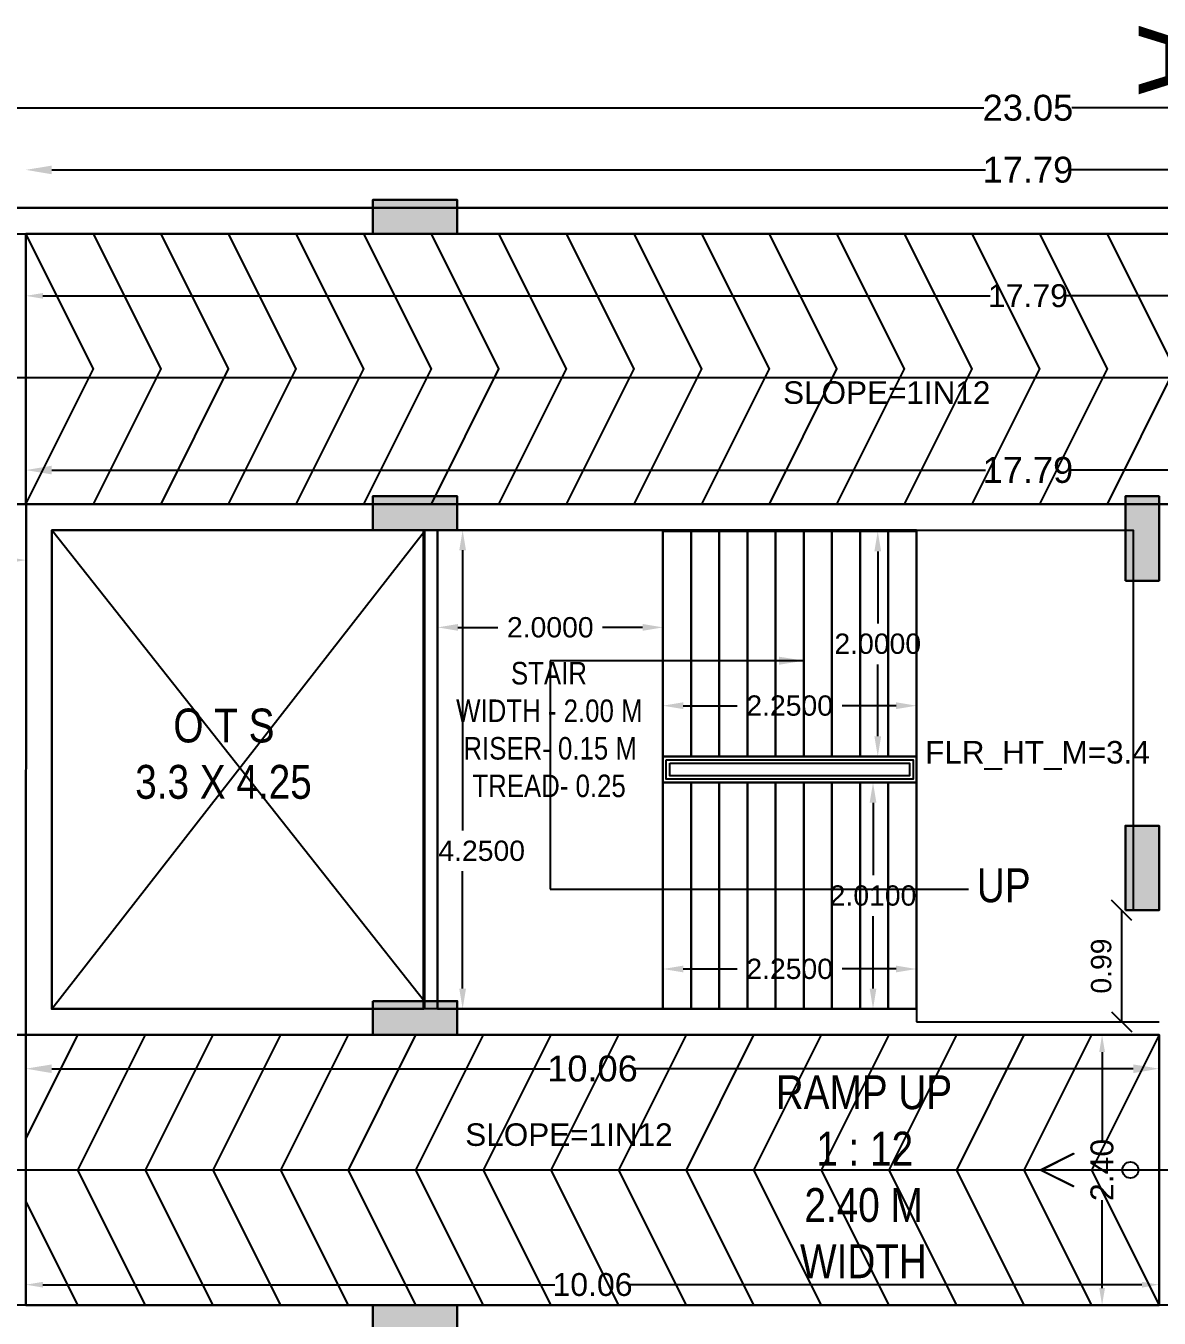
# Model space of a CAD drawing. Header units: metres. Extents: x -38 to 401, y 28 to 287.
# Drawn here: x 269.03 to 279.09, y 205.69 to 217.17 of the extents above; entities that cross this region are included whole.
import ezdxf

# ---------------------------------------------------------------- set-up
doc = ezdxf.new("R2010")
doc.units = ezdxf.units.M
for name, color, linetype in [('BLK_1_DA_RAMP_1', 30, 'Continuous'), ('BLK_1_FLR_2_BLT_UP_AREA_DEDUCT', 1, 'Continuous'), ('BLK_1_FLR_2_FIRESTAIR_1_LANDING_1', 1, 'Continuous'), ('UBEAM', 1, 'Continuous'), ('UHATCH', 8, 'Continuous')]:
    doc.layers.add(name, color=color, linetype=linetype)
for name, color, linetype, lineweight in [('BLK_1_FLR_2_BLT_UP_AREA', 4, 'Continuous', 30), ('BLK_1_FLR_2_FIRESTAIR_1', 1, 'Continuous', 30), ('BLK_1_FLR_2_FIRESTAIR_1_FLIGHT_1', 7, 'Continuous', 30), ('BLK_1_FLR_2_FIRESTAIR_1_FLIGHT_2', 4, 'Continuous', 30), ('BLK_1_LVL_2_BLDG_FOOT_PRINT', 4, 'Continuous', 30), ('UCOLUMN', 6, 'Continuous', 30)]:
    doc.layers.add(name, color=color, linetype=linetype, lineweight=lineweight)
doc.styles.get("Standard").update_dxf_attribs({"font": 'arial.ttf'})
doc.dimstyles.new('ED', dxfattribs={"dimscale": 0, "dimtxt": 0.18, "dimasz": 0.18, "dimexe": 0, "dimexo": 0, "dimgap": 0.09, "dimtad": 1, "dimtoh": 1, "dimzin": 3, "dimdsep": 46, "dimtxsty": 'Standard', "dimblk": 'OBLIQUE', "dimcen": 0.09, "dimse1": 1, "dimse2": 1, "dimclrd": 251, "dimclrt": 30, "dimadec": 0, "dimazin": 0, "dimtfac": 1, "dimtmove": 0, "dimatfit": 3, "dimldrblk": 'ARCHTICK', "dimfxl": 0, "dimtolj": 1, "dimtzin": 0, "dimarcsym": 0})
doc.dimstyles.new('ISO-25', dxfattribs={"dimtxt": 2.5, "dimasz": 2.5, "dimexe": 1.25, "dimexo": 0.625, "dimtad": 1, "dimtxsty": 'Standard', "dimcen": 2.5, "dimadec": 0, "dimazin": 0, "dimtfac": 1, "dimtmove": 0, "dimatfit": 3, "dimfxl": 0, "dimarcsym": 0})
doc.dimstyles.get("Standard").update_dxf_attribs({"dimtxt": 0.18, "dimasz": 0.18, "dimexe": 0.18, "dimexo": 0.0625, "dimgap": 0.09, "dimtad": 0, "dimtih": 1, "dimtoh": 1, "dimdec": 4, "dimzin": 0, "dimdsep": 46, "dimtxsty": 'Standard', "dimcen": 0.09, "dimadec": 0, "dimazin": 0, "dimtfac": 1, "dimtdec": 4, "dimtofl": 0, "dimtmove": 0, "dimatfit": 3, "dimfxl": 0, "dimtolj": 1, "dimtzin": 0, "dimarcsym": 0})
doc.dimstyles.new('STANDARD$0', dxfattribs={"dimtxt": 7, "dimasz": 3, "dimexe": 3, "dimexo": 1, "dimgap": 1.5, "dimtad": 1, "dimdec": 1, "dimzin": 1, "dimdsep": 46, "dimlunit": 4, "dimtxsty": 'Standard', "dimblk": 'OBLIQUE', "dimcen": 0.09375, "dimdle": 1, "dimclrd": 8, "dimclre": 8, "dimclrt": 7, "dimadec": 1, "dimazin": 0, "dimtfac": 1, "dimtdec": 1, "dimtix": 1, "dimtmove": 2, "dimatfit": 3, "dimldrblk": 'ARCHTICK', "dimfxl": 0, "dimfrac": 2, "dimtolj": 1, "dimtzin": 0, "dimarcsym": 0})

# ---------------------------------------------------------------- blocks, each defined once
blk = doc.blocks.new('*D146')
at = {"color": 0, "lineweight": -2}
for p, q in [((269.263, 213.222), (277.55, 213.222)), ((286.593, 213.222), (278.305, 213.222))]:
    blk.add_line(p, q, dxfattribs=at)
at = {"color": 0}
for points in [[(269.263, 213.261), (269.263, 213.184), (269.033, 213.222)], [(286.593, 213.261), (286.593, 213.184), (286.823, 213.222)]]:
    blk.add_solid(points, dxfattribs=at)
at = {"layer": 'Defpoints', "color": 0}
for p in [(286.823, 213.222), (269.033, 212.92), (286.823, 212.915)]:
    blk.add_point(p, dxfattribs=at)
at = {"color": 0, "lineweight": 25, "insert": (277.928, 213.222), "char_height": 0.23, "attachment_point": 5}
blk.add_mtext('\\A1;17.79', dxfattribs=at)
blk = doc.blocks.new('*D148')
at = {"color": 0, "lineweight": -2}
for p, q in [((269.263, 207.909), (273.686, 207.909)), ((278.863, 207.909), (274.44, 207.909))]:
    blk.add_line(p, q, dxfattribs=at)
at = {"color": 0}
for points in [[(269.263, 207.947), (269.263, 207.87), (269.033, 207.909)], [(278.863, 207.947), (278.863, 207.87), (279.093, 207.909)]]:
    blk.add_solid(points, dxfattribs=at)
at = {"layer": 'Defpoints', "color": 0}
for p in [(269.033, 208.21), (279.093, 208.21), (269.033, 207.909)]:
    blk.add_point(p, dxfattribs=at)
at = {"color": 0, "lineweight": 25, "insert": (274.063, 207.909), "char_height": 0.23, "attachment_point": 5}
blk.add_mtext('\\A1;10.06', dxfattribs=at)
blk = doc.blocks.new('*D150')
at = {"color": 0, "lineweight": -2}
for p, q in [((269.263, 215.887), (277.55, 215.887)), ((286.593, 215.887), (278.305, 215.887))]:
    blk.add_line(p, q, dxfattribs=at)
at = {"color": 0}
for points in [[(269.263, 215.925), (269.263, 215.848), (269.033, 215.887)], [(286.593, 215.925), (286.593, 215.848), (286.823, 215.887)]]:
    blk.add_solid(points, dxfattribs=at)
at = {"layer": 'Defpoints', "color": 0}
for p in [(286.823, 215.887), (269.033, 215.32), (286.823, 215.315)]:
    blk.add_point(p, dxfattribs=at)
at = {"color": 0, "lineweight": 25, "insert": (277.928, 215.887), "char_height": 0.23, "attachment_point": 5}
blk.add_mtext('\\A1;17.79', dxfattribs=at)
blk = doc.blocks.new('*D152')
at = {"color": 0, "lineweight": -2}
for p, q in [((266.633, 216.437), (277.537, 216.437)), ((289.223, 216.437), (278.319, 216.437))]:
    blk.add_line(p, q, dxfattribs=at)
at = {"color": 0}
for points in [[(266.633, 216.475), (266.633, 216.399), (266.403, 216.437)], [(289.223, 216.475), (289.223, 216.399), (289.453, 216.437)]]:
    blk.add_solid(points, dxfattribs=at)
at = {"layer": 'Defpoints', "color": 0}
for p in [(289.453, 216.437), (266.403, 215.55), (289.453, 215.55)]:
    blk.add_point(p, dxfattribs=at)
at = {"color": 0, "lineweight": 25, "insert": (277.928, 216.437), "char_height": 0.23, "attachment_point": 5}
blk.add_mtext('\\A1;23.05', dxfattribs=at)
blk = doc.blocks.new('600X750')
at = {"layer": 'UHATCH', "linetype": 'Continuous'}
h = blk.add_hatch(color=256, dxfattribs=at)
h.dxf.hatch_style = 1
h.paths.add_polyline_path([(0, 600), (-750, 600), (-750, 0), (0, 0)])
at = {"layer": 'UCOLUMN', "linetype": 'Continuous'}
blk.add_lwpolyline([(0, 0), (-750, 0), (-750, 600), (0, 600)], close=True, dxfattribs=at)
blk = doc.blocks.new('300 x 750')
at = {"layer": 'UHATCH', "linetype": 'Continuous'}
h = blk.add_hatch(color=256, dxfattribs=at)
h.dxf.hatch_style = 1
h.paths.add_polyline_path([(750, 0), (750, 300), (0, 300), (0, 0)])
at = {"layer": 'UCOLUMN', "linetype": 'Continuous'}
blk.add_lwpolyline([(0, 300), (0, 0), (750, 0), (750, 300)], close=True, dxfattribs=at)
blk = doc.blocks.new('ASDFSDFSDFDFD')
at = {"layer": 'UBEAM', "linetype": 'Continuous', "xscale": -1, "rotation": 180}
for p in [(-15840, 38330), (-15840, 35700)]:
    blk.add_blockref('300 x 750', p, dxfattribs=at)
at = {"layer": 'UBEAM', "linetype": 'Continuous', "rotation": 90.00000000242422}
for p in [(-8860, 34950), (-8860, 32025)]:
    blk.add_blockref('300 x 750', p, dxfattribs=at)
at = {"layer": 'UBEAM', "linetype": 'Continuous'}
blk.add_blockref('300 x 750', (-15840, 30920), dxfattribs=at)
at = {"layer": 'UBEAM', "xscale": -1}
blk.add_blockref('600X750', (-15840, 27920), dxfattribs=at)
blk = doc.blocks.new('*D534')
at = {"color": 0, "lineweight": -2}
for p, q in [((265.211, 215.09), (265.211, 214.547)), ((265.211, 213.15), (265.211, 213.692))]:
    blk.add_line(p, q, dxfattribs=at)
at = {"color": 0}
for points in [[(265.173, 215.09), (265.25, 215.09), (265.211, 215.32)], [(265.173, 213.15), (265.25, 213.15), (265.211, 212.92)]]:
    blk.add_solid(points, dxfattribs=at)
at = {"layer": 'Defpoints', "color": 0}
for p in [(265.211, 215.32), (269.033, 215.32), (266.633, 212.92)]:
    blk.add_point(p, dxfattribs=at)
at = {"color": 0, "lineweight": 25, "insert": (265.211, 214.12), "char_height": 0.25, "attachment_point": 5}
blk.add_mtext('\\A1;2.4000', dxfattribs=at)
blk = doc.blocks.new('*D535')
at = {"color": 0, "lineweight": -2}
for p, q in [((265.211, 215.78), (265.211, 216.01)), ((265.211, 215.32), (265.211, 215.55)), ((265.211, 215.09), (265.211, 214.86))]:
    blk.add_line(p, q, dxfattribs=at)
at = {"color": 0}
for points in [[(265.173, 215.78), (265.25, 215.78), (265.211, 215.55)], [(265.173, 215.09), (265.25, 215.09), (265.211, 215.32)]]:
    blk.add_solid(points, dxfattribs=at)
at = {"layer": 'Defpoints', "color": 0}
for p in [(265.211, 215.55), (266.403, 215.55), (269.033, 215.32)]:
    blk.add_point(p, dxfattribs=at)
at = {"color": 0, "lineweight": 25, "insert": (264.931, 215.435), "char_height": 0.25, "attachment_point": 5}
blk.add_mtext('\\A1;0.2300', dxfattribs=at)
blk = doc.blocks.new('*D767')
at = {"layer": 'BLK_1_DA_RAMP_1', "color": 0, "lineweight": -2}
for p, q in [((269.033, 214.858), (269.033, 214.769)), ((286.823, 214.858), (286.823, 214.769)), ((269.185, 214.769), (277.592, 214.769)), ((286.67, 214.769), (278.264, 214.769))]:
    blk.add_line(p, q, dxfattribs=at)
at = {"layer": 'BLK_1_DA_RAMP_1', "color": 0}
for points in [[(269.185, 214.794), (269.185, 214.743), (269.033, 214.769)], [(286.67, 214.794), (286.67, 214.743), (286.823, 214.769)]]:
    blk.add_solid(points, dxfattribs=at)
at = {"layer": 'Defpoints', "color": 0}
for p in [(269.033, 215.32), (286.823, 215.32), (286.823, 214.769)]:
    blk.add_point(p, dxfattribs=at)
at = {"layer": 'BLK_1_DA_RAMP_1', "color": 0, "lineweight": 30, "insert": (277.928, 214.769), "char_height": 0.2032, "attachment_point": 5}
blk.add_mtext('\\A1;17.79', dxfattribs=at)
blk = doc.blocks.new('*D771')
at = {"layer": 'BLK_1_DA_RAMP_1', "color": 0, "lineweight": -2}
for p, q in [((266.634, 212.513), (266.634, 212.423)), ((269.034, 212.513), (269.034, 212.423)), ((266.787, 212.423), (267.567, 212.423)), ((268.882, 212.423), (268.102, 212.423))]:
    blk.add_line(p, q, dxfattribs=at)
at = {"layer": 'BLK_1_DA_RAMP_1', "color": 0}
for points in [[(266.787, 212.449), (266.787, 212.398), (266.634, 212.423)], [(268.882, 212.449), (268.882, 212.398), (269.034, 212.423)]]:
    blk.add_solid(points, dxfattribs=at)
at = {"layer": 'Defpoints', "color": 0}
for p in [(266.634, 212.92), (269.034, 212.92), (266.634, 212.423)]:
    blk.add_point(p, dxfattribs=at)
at = {"layer": 'BLK_1_DA_RAMP_1', "color": 0, "lineweight": 30, "insert": (267.834, 212.423), "char_height": 0.2032, "attachment_point": 5}
blk.add_mtext('\\A1;2.40', dxfattribs=at)
blk = doc.blocks.new('*D1121')
at = {"layer": 'BLK_1_FLR_2_FIRESTAIR_1_LANDING_1', "color": 0, "linetype": 'Continuous', "lineweight": -2}
for p, q in [((272.688, 211.778), (272.688, 212.006)), ((274.688, 211.778), (274.688, 212.006))]:
    blk.add_line(p, q, dxfattribs=at)
at = {"layer": 'BLK_1_FLR_2_FIRESTAIR_1_LANDING_1', "color": 0, "lineweight": -2}
for p, q in [((272.868, 211.826), (273.223, 211.826)), ((274.508, 211.826), (274.153, 211.826))]:
    blk.add_line(p, q, dxfattribs=at)
at = {"layer": 'BLK_1_FLR_2_FIRESTAIR_1_LANDING_1', "color": 0, "linetype": 'Continuous'}
for points in [[(272.868, 211.856), (272.868, 211.796), (272.688, 211.826)], [(274.508, 211.856), (274.508, 211.796), (274.688, 211.826)]]:
    blk.add_solid(points, dxfattribs=at)
at = {"layer": 'Defpoints', "color": 0, "linetype": 'Continuous'}
for p in [(274.688, 211.826), (272.688, 211.716), (274.688, 211.716)]:
    blk.add_point(p, dxfattribs=at)
at = {"layer": 'BLK_1_FLR_2_FIRESTAIR_1_LANDING_1', "color": 0, "linetype": 'Continuous', "insert": (273.688, 211.826), "char_height": 0.18, "attachment_point": 5}
blk.add_mtext('\\A1;2.0000', dxfattribs=at)
blk = doc.blocks.new('*D1129')
at = {"layer": 'BLK_1_FLR_2_FIRESTAIR_1_FLIGHT_1', "color": 0, "linetype": 'Continuous', "lineweight": -2}
for p, q in [((274.688, 208.502), (274.688, 208.974)), ((276.938, 208.502), (276.938, 208.974)), ((274.868, 208.794), (275.348, 208.794)), ((276.758, 208.794), (276.278, 208.794))]:
    blk.add_line(p, q, dxfattribs=at)
at = {"layer": 'BLK_1_FLR_2_FIRESTAIR_1_FLIGHT_1', "color": 0, "linetype": 'Continuous'}
for points in [[(274.868, 208.824), (274.868, 208.764), (274.688, 208.794)], [(276.758, 208.824), (276.758, 208.764), (276.938, 208.794)]]:
    blk.add_solid(points, dxfattribs=at)
at = {"layer": 'Defpoints', "color": 0, "linetype": 'Continuous'}
for p in [(276.938, 208.794), (274.688, 208.44), (276.938, 208.44)]:
    blk.add_point(p, dxfattribs=at)
at = {"layer": 'BLK_1_FLR_2_FIRESTAIR_1_FLIGHT_1', "color": 0, "linetype": 'Continuous', "insert": (275.813, 208.794), "char_height": 0.18, "attachment_point": 5}
blk.add_mtext('\\A1;2.2500', dxfattribs=at)
blk = doc.blocks.new('*D1137')
at = {"layer": 'BLK_1_FLR_2_FIRESTAIR_1_FLIGHT_2', "color": 0, "linetype": 'Continuous', "lineweight": -2}
for p, q in [((274.688, 210.742), (274.688, 211.311)), ((276.938, 210.742), (276.938, 211.311)), ((274.868, 211.131), (275.348, 211.131)), ((276.758, 211.131), (276.278, 211.131))]:
    blk.add_line(p, q, dxfattribs=at)
at = {"layer": 'BLK_1_FLR_2_FIRESTAIR_1_FLIGHT_2', "color": 0, "linetype": 'Continuous'}
for points in [[(274.868, 211.161), (274.868, 211.101), (274.688, 211.131)], [(276.758, 211.161), (276.758, 211.101), (276.938, 211.131)]]:
    blk.add_solid(points, dxfattribs=at)
at = {"layer": 'Defpoints', "color": 0, "linetype": 'Continuous'}
for p in [(276.938, 211.131), (274.688, 210.68), (276.938, 210.68)]:
    blk.add_point(p, dxfattribs=at)
at = {"layer": 'BLK_1_FLR_2_FIRESTAIR_1_FLIGHT_2', "color": 0, "linetype": 'Continuous', "insert": (275.813, 211.131), "char_height": 0.18, "attachment_point": 5}
blk.add_mtext('\\A1;2.2500', dxfattribs=at)
blk = doc.blocks.new('*D1149')
at = {"layer": 'BLK_1_FLR_2_FIRESTAIR_1_LANDING_1', "color": 0, "linetype": 'Continuous', "lineweight": -2}
for p, q in [((272.75, 212.69), (273.09, 212.69)), ((272.75, 208.44), (273.09, 208.44))]:
    blk.add_line(p, q, dxfattribs=at)
at = {"layer": 'BLK_1_FLR_2_FIRESTAIR_1_LANDING_1', "color": 0, "lineweight": -2}
for p, q in [((272.91, 212.51), (272.91, 210.024)), ((272.91, 208.62), (272.91, 209.661))]:
    blk.add_line(p, q, dxfattribs=at)
at = {"layer": 'BLK_1_FLR_2_FIRESTAIR_1_LANDING_1', "color": 0, "linetype": 'Continuous'}
for points in [[(272.88, 212.51), (272.94, 212.51), (272.91, 212.69)], [(272.88, 208.62), (272.94, 208.62), (272.91, 208.44)]]:
    blk.add_solid(points, dxfattribs=at)
at = {"layer": 'Defpoints', "color": 0, "linetype": 'Continuous'}
for p in [(272.688, 212.69), (272.688, 208.44), (272.91, 208.44)]:
    blk.add_point(p, dxfattribs=at)
at = {"layer": 'BLK_1_FLR_2_FIRESTAIR_1_LANDING_1', "color": 0, "linetype": 'Continuous', "insert": (273.079, 209.842), "char_height": 0.18, "attachment_point": 5}
blk.add_mtext('\\A1;4.2500', dxfattribs=at)
blk = doc.blocks.new('*D1150')
at = {"layer": 'BLK_1_FLR_2_FIRESTAIR_1_FLIGHT_1', "color": 0, "linetype": 'Continuous', "lineweight": -2}
for p, q in [((276.675, 210.45), (276.373, 210.45)), ((276.553, 210.27), (276.553, 209.627)), ((276.553, 208.62), (276.553, 209.263)), ((276.675, 208.44), (276.373, 208.44))]:
    blk.add_line(p, q, dxfattribs=at)
at = {"layer": 'BLK_1_FLR_2_FIRESTAIR_1_FLIGHT_1', "color": 0, "linetype": 'Continuous'}
for points in [[(276.523, 210.27), (276.583, 210.27), (276.553, 210.45)], [(276.523, 208.62), (276.583, 208.62), (276.553, 208.44)]]:
    blk.add_solid(points, dxfattribs=at)
at = {"layer": 'Defpoints', "color": 0, "linetype": 'Continuous'}
for p in [(276.738, 210.45), (276.553, 208.44), (276.738, 208.44)]:
    blk.add_point(p, dxfattribs=at)
at = {"layer": 'BLK_1_FLR_2_FIRESTAIR_1_FLIGHT_1', "color": 0, "linetype": 'Continuous', "insert": (276.553, 209.445), "char_height": 0.18, "attachment_point": 5}
blk.add_mtext('\\A1;2.0100', dxfattribs=at)
blk = doc.blocks.new('*D1151')
at = {"layer": 'BLK_1_FLR_2_FIRESTAIR_1_FLIGHT_2', "color": 0, "linetype": 'Continuous', "lineweight": -2}
for p, q in [((276.675, 212.68), (276.415, 212.68)), ((276.595, 212.5), (276.595, 211.862)), ((276.595, 210.86), (276.595, 211.498)), ((276.675, 210.68), (276.415, 210.68))]:
    blk.add_line(p, q, dxfattribs=at)
at = {"layer": 'BLK_1_FLR_2_FIRESTAIR_1_FLIGHT_2', "color": 0, "linetype": 'Continuous'}
for points in [[(276.565, 212.5), (276.625, 212.5), (276.595, 212.68)], [(276.565, 210.86), (276.625, 210.86), (276.595, 210.68)]]:
    blk.add_solid(points, dxfattribs=at)
at = {"layer": 'Defpoints', "color": 0, "linetype": 'Continuous'}
for p in [(276.595, 212.68), (276.738, 212.68), (276.738, 210.68)]:
    blk.add_point(p, dxfattribs=at)
at = {"layer": 'BLK_1_FLR_2_FIRESTAIR_1_FLIGHT_2', "color": 0, "linetype": 'Continuous', "insert": (276.595, 211.68), "char_height": 0.18, "attachment_point": 5}
blk.add_mtext('\\A1;2.0000', dxfattribs=at)
blk = doc.blocks.new('_Oblique')
at = {"color": 0, "linetype": 'ByBlock', "lineweight": -2}
blk.add_line((-0.5, -0.5), (0.5, 0.5), dxfattribs=at)
blk = doc.blocks.new('*D1237')
at = {"color": 251, "lineweight": -2}
blk.add_line((278.761, 208.325), (278.761, 209.315), dxfattribs=at)
at = {"layer": 'Defpoints', "color": 0}
for p in [(278.761, 209.315), (279.25, 209.315), (279.25, 208.325)]:
    blk.add_point(p, dxfattribs=at)
at = {"color": 251, "lineweight": -2, "xscale": 0.18, "yscale": 0.18, "zscale": 0.18}
for p, rotation in [((278.761, 209.315), 90), ((278.761, 208.325), 270)]:
    blk.add_blockref('_Oblique', p, dxfattribs=dict(at, rotation=rotation))
at = {"color": 30, "insert": (278.579, 208.82), "char_height": 0.18, "attachment_point": 5, "rotation": 90}
blk.add_mtext('\\A1;0.99', dxfattribs=at)
blk = doc.blocks.new('_ArchTick')
at = {"color": 0, "linetype": 'ByBlock', "const_width": 0.15}
blk.add_lwpolyline([(-0.5, -0.5), (0.5, 0.5)], dxfattribs=at)
blk = doc.blocks.new('*D1238')
at = {"layer": 'BLK_1_DA_RAMP_1', "color": 0, "lineweight": -2}
for p, q in [((269.033, 205.902), (269.033, 205.992)), ((269.185, 205.992), (273.727, 205.992)), ((278.94, 205.992), (274.398, 205.992)), ((279.093, 205.902), (279.093, 205.992))]:
    blk.add_line(p, q, dxfattribs=at)
at = {"layer": 'BLK_1_DA_RAMP_1', "color": 0}
for points in [[(269.185, 206.017), (269.185, 205.966), (269.033, 205.992)], [(278.94, 206.017), (278.94, 205.966), (279.093, 205.992)]]:
    blk.add_solid(points, dxfattribs=at)
at = {"layer": 'Defpoints', "color": 0}
for p in [(279.093, 205.992), (269.033, 205.81), (279.093, 205.81)]:
    blk.add_point(p, dxfattribs=at)
at = {"layer": 'BLK_1_DA_RAMP_1', "color": 0, "lineweight": 30, "insert": (274.063, 205.992), "char_height": 0.2032, "attachment_point": 5}
blk.add_mtext('\\A1;10.06', dxfattribs=at)
blk = doc.blocks.new('*D1239')
at = {"layer": 'BLK_1_DA_RAMP_1', "color": 0, "lineweight": -2}
for p, q in [((278.676, 208.21), (278.586, 208.21)), ((278.586, 208.057), (278.586, 207.277)), ((278.586, 205.962), (278.586, 206.742)), ((278.676, 205.81), (278.586, 205.81))]:
    blk.add_line(p, q, dxfattribs=at)
at = {"layer": 'BLK_1_DA_RAMP_1', "color": 0}
for points in [[(278.561, 208.057), (278.612, 208.057), (278.586, 208.21)], [(278.561, 205.962), (278.612, 205.962), (278.586, 205.81)]]:
    blk.add_solid(points, dxfattribs=at)
at = {"layer": 'Defpoints', "color": 0}
for p in [(278.586, 208.21), (279.093, 208.21), (279.093, 205.81)]:
    blk.add_point(p, dxfattribs=at)
at = {"layer": 'BLK_1_DA_RAMP_1', "color": 0, "lineweight": 30, "insert": (278.586, 207.01), "char_height": 0.2032, "attachment_point": 5, "rotation": 90}
blk.add_mtext('\\A1;2.40', dxfattribs=at)

msp = doc.modelspace()

# ---------------------------------------------------------------- linework, layer by layer
at = {"color": 7, "lineweight": 25}
for p, q in [((289.4528, 215.54979), (266.4028, 215.54979)), ((266.6328, 215.31979), (289.2228, 215.31979)), ((266.6328, 215.31979), (286.5928, 215.31979)), ((269.0328, 212.91979), (286.8228, 212.91979)), ((276.93782, 208.43979), (276.93782, 208.32479)), ((276.93782, 208.32479), (279.09282, 208.32479)), ((279.0928, 208.20979), (269.0328, 208.20979)), ((279.0928, 208.20979), (279.0928, 205.80979)), ((279.21536, 207.00979), (278.04936, 207.00979)), ((279.5428, 205.80979), (266.4028, 205.80979))]:
    msp.add_line(p, q, dxfattribs=at)
for p, q in [((269.26284, 208.43979), (272.57282, 212.67979)), ((269.27282, 212.67979), (272.57282, 208.50979)), ((272.57282, 212.68979), (272.57282, 208.43979)), ((272.68782, 212.68979), (272.68782, 208.43979)), ((274.68782, 212.68979), (274.68782, 210.56479)), ((274.93782, 212.68979), (274.93782, 210.67979)), ((275.18782, 212.68979), (275.18782, 210.67979)), ((275.43782, 212.68979), (275.43782, 210.67979)), ((275.68782, 212.68979), (275.68782, 210.67979)), ((275.93782, 212.68979), (275.93782, 210.67979)), ((276.18782, 212.68979), (276.18782, 210.67979)), ((276.43782, 212.68979), (276.43782, 210.67979)), ((276.68782, 212.68979), (276.68782, 210.67979)), ((274.68782, 210.67979), (276.93782, 210.67979)), ((274.68782, 208.43979), (274.68782, 210.56479)), ((276.93782, 208.43979), (276.93782, 210.56479)), ((274.68782, 210.44979), (276.93782, 210.44979)), ((274.93782, 208.43979), (274.93782, 210.44979)), ((275.18782, 208.43979), (275.18782, 210.44979)), ((275.43782, 208.43979), (275.43782, 210.44979)), ((275.68782, 208.43979), (275.68782, 210.44979)), ((275.93782, 208.43979), (275.93782, 210.44979)), ((276.18782, 208.43979), (276.18782, 210.44979)), ((276.43782, 208.43979), (276.43782, 210.44979)), ((276.68782, 208.43979), (276.68782, 210.44979)), ((273.68782, 209.50229), (277.3998, 209.50229))]:
    msp.add_line(p, q)
for points in [[(269.03281, 212.91979), (269.63281, 214.11979), (269.03281, 215.31979)], [(269.63281, 212.91979), (270.23281, 214.11979), (269.63281, 215.31979)], [(270.23281, 212.91979), (270.83281, 214.11979), (270.23281, 215.31979)], [(270.83281, 212.91979), (271.43281, 214.11979), (270.83281, 215.31979)], [(271.43281, 212.91979), (272.03281, 214.11979), (271.43281, 215.31979)], [(272.03281, 212.91979), (272.63281, 214.11979), (272.03281, 215.31979)], [(272.63281, 212.91979), (273.23281, 214.11979), (272.63281, 215.31979)], [(273.23281, 212.91979), (273.83281, 214.11979), (273.23281, 215.31979)], [(273.83281, 212.91979), (274.43281, 214.11979), (273.83281, 215.31979)], [(274.4328, 212.91979), (275.0328, 214.11979), (274.4328, 215.31979)], [(275.0328, 212.91979), (275.6328, 214.11979), (275.0328, 215.31979)], [(275.6328, 212.91979), (276.2328, 214.11979), (275.6328, 215.31979)], [(276.2328, 212.91979), (276.8328, 214.11979), (276.2328, 215.31979)], [(276.8328, 212.91979), (277.4328, 214.11979), (276.8328, 215.31979)], [(277.4328, 212.91979), (278.0328, 214.11979), (277.4328, 215.31979)], [(278.0328, 212.91979), (278.6328, 214.11979), (278.0328, 215.31979)], [(278.6328, 212.91979), (279.2328, 214.11979), (278.6328, 215.31979)], [(278.19281, 207.00979), (267.83443, 207.00979), (267.83443, 214.04497), (287.99719, 214.04497), (287.99719, 207.00979), (280.59281, 207.00979)], [(276.93782, 208.43979), (269.26284, 208.43979), (269.26284, 212.68979), (278.86282, 212.68979), (278.86282, 209.31513)], [(269.4928, 208.20979), (269.0328, 207.28979)], [(270.0928, 208.20979), (269.4928, 207.00979), (270.0928, 205.80979)], [(270.6928, 208.20979), (270.0928, 207.00979), (270.6928, 205.80979)], [(271.2928, 208.20979), (270.6928, 207.00979), (271.2928, 205.80979)], [(271.8928, 208.20979), (271.2928, 207.00979), (271.8928, 205.80979)], [(272.4928, 208.20979), (271.8928, 207.00979), (272.4928, 205.80979)], [(273.0928, 208.20979), (272.4928, 207.00979), (273.0928, 205.80979)], [(273.6928, 208.20979), (273.0928, 207.00979), (273.6928, 205.80979)], [(274.2928, 208.20979), (273.6928, 207.00979), (274.2928, 205.80979)], [(274.8928, 208.20979), (274.2928, 207.00979), (274.8928, 205.80979)], [(275.4928, 208.20979), (274.8928, 207.00979), (275.4928, 205.80979)], [(276.0928, 208.20979), (275.4928, 207.00979), (276.0928, 205.80979)], [(276.6928, 208.20979), (276.0928, 207.00979), (276.6928, 205.80979)], [(277.2928, 208.20979), (276.6928, 207.00979), (277.2928, 205.80979)], [(277.8928, 208.20979), (277.2928, 207.00979), (277.8928, 205.80979)], [(278.4928, 208.20979), (277.8928, 207.00979), (278.4928, 205.80979)], [(279.0928, 208.20979), (278.4928, 207.00979), (279.0928, 205.80979)], [(269.0328, 206.72979), (269.4928, 205.80979)]]:
    msp.add_lwpolyline(points, dxfattribs=at)
for points in [[(274.68782, 210.67979), (276.93782, 210.67979), (276.93782, 210.44979), (274.68782, 210.44979)], [(274.71782, 210.64979), (276.90782, 210.64979), (276.90782, 210.47979), (274.71782, 210.47979)], [(274.74782, 210.61979), (276.87782, 210.61979), (276.87782, 210.50979), (274.74782, 210.50979)]]:
    msp.add_lwpolyline(points, close=True)
at = {"color": 1}
msp.add_lwpolyline([(276.93782, 210.44979), (274.68782, 210.44979), (274.68782, 208.43979), (276.93782, 208.43979)], close=True, dxfattribs=at)
at = {"color": 7, "lineweight": 25}
msp.add_lwpolyline([(278.33451, 206.86742), (278.33036, 206.86288), (278.04522, 207.00525), (278.04936, 207.00979), (278.04522, 207.01433), (278.33036, 207.15671), (278.33451, 207.15216), (278.04936, 207.00979)], close=True, dxfattribs=at)
msp.add_circle((278.83763, 207.00979), 0.07122, dxfattribs=at)
at = {"layer": 'BLK_1_DA_RAMP_1', "color": 1, "lineweight": 30}
for points in [[(269.0328, 215.31979), (286.8228, 215.31979), (286.8228, 212.91979), (269.0328, 212.91979)], [(269.03443, 212.9198), (266.63442, 212.9198), (266.63279, 208.2098), (269.0328, 208.2098)], [(269.03281, 208.20979), (279.0928, 208.20979), (279.0928, 205.80979), (269.03281, 205.80979)]]:
    msp.add_lwpolyline(points, close=True, dxfattribs=at)
at = {"layer": 'BLK_1_FLR_2_BLT_UP_AREA', "color": 12, "lineweight": 30}
msp.add_lwpolyline([(266.4028, 162.19968), (266.4028, 215.54979), (289.4528, 215.54979), (289.4528, 205.57979), (287.9528, 205.57979), (287.9528, 162.19968)], close=True, dxfattribs=at)
at = {"layer": 'BLK_1_FLR_2_BLT_UP_AREA_DEDUCT', "color": 12, "lineweight": 30}
msp.add_lwpolyline([(269.26284, 212.68979), (272.56284, 212.68979), (272.56284, 208.43979), (269.26284, 208.43979)], close=True, dxfattribs=at)
at = {"layer": 'BLK_1_FLR_2_FIRESTAIR_1', "linetype": 'Continuous'}
msp.add_lwpolyline([(272.68782, 212.68979), (276.93782, 212.68979), (276.93782, 208.43979), (272.68782, 208.43979)], close=True, dxfattribs=at)
at = {"layer": 'BLK_1_FLR_2_FIRESTAIR_1_FLIGHT_1', "color": 7, "linetype": 'Continuous'}
for p, q in [((274.68782, 208.43979), (274.68782, 210.44979)), ((274.93782, 208.43979), (274.93782, 210.44979)), ((275.18782, 208.43979), (275.18782, 210.44979)), ((275.43782, 208.43979), (275.43782, 210.44979)), ((275.68782, 208.43979), (275.68782, 210.44979)), ((275.93782, 208.43979), (275.93782, 210.44979)), ((276.18782, 208.43979), (276.18782, 210.44979)), ((276.43782, 208.43979), (276.43782, 210.44979)), ((276.68782, 208.43979), (276.68782, 210.44979)), ((276.93782, 208.43979), (276.93782, 210.44979))]:
    msp.add_line(p, q, dxfattribs=at)
msp.add_lwpolyline([(274.68782, 210.44979), (276.93782, 210.44979), (276.93782, 208.43979), (274.68782, 208.43979)], close=True, dxfattribs=at)
at = {"layer": 'BLK_1_FLR_2_FIRESTAIR_1_FLIGHT_2', "color": 7, "linetype": 'Continuous'}
for p, q in [((274.68782, 212.67979), (274.68782, 210.67979)), ((274.93782, 212.68979), (274.93782, 210.67979)), ((275.18782, 212.68979), (275.18782, 210.67979)), ((275.43782, 212.68979), (275.43782, 210.67979)), ((275.68782, 212.68979), (275.68782, 210.67979)), ((275.93782, 212.68979), (275.93782, 210.67979)), ((276.18782, 212.68979), (276.18782, 210.67979)), ((276.43782, 212.68979), (276.43782, 210.67979)), ((276.68782, 212.68979), (276.68782, 210.67979))]:
    msp.add_line(p, q, dxfattribs=at)
msp.add_lwpolyline([(276.93782, 210.67979), (274.68782, 210.67979), (274.68782, 212.67979), (276.93782, 212.67979)], close=True, dxfattribs=at)
at = {"layer": 'BLK_1_FLR_2_FIRESTAIR_1_LANDING_1', "color": 7, "linetype": 'Continuous'}
msp.add_lwpolyline([(272.68782, 212.68979), (274.68782, 212.68979), (274.68782, 208.43979), (272.68782, 208.43979)], close=True, dxfattribs=at)
at = {"layer": 'BLK_1_LVL_2_BLDG_FOOT_PRINT', "color": 1}
msp.add_lwpolyline([(266.40278, 162.19979), (266.40278, 215.54979), (289.45278, 215.54979), (289.45278, 205.57979), (287.95278, 205.57979), (287.95278, 162.19979)], close=True, dxfattribs=at)

# ---------------------------------------------------------------- block references
at = {"color": 7, "lineweight": 25, "xscale": 0.001, "yscale": 0.001, "zscale": 0.001}
msp.add_blockref('ASDFSDFSDFDFD', (287.9528, 177.28979), dxfattribs=at)
msp.add_blockref('ASDFSDFSDFDFD', (287.9528, 177.28979), dxfattribs=at)

# ---------------------------------------------------------------- texts
at = {"color": 7, "lineweight": 25, "insert": (279.71229, 217.72035), "char_height": 0.8, "width": 1.7202398, "attachment_point": 1, "rotation": 270}
msp.add_mtext('{\\fArial Narrow|b0|i0|c0|p34;\\W2.17167; \\W1;A}', dxfattribs=at)
at = {"color": 7, "lineweight": 25, "attachment_point": 1}
for s, insert, char_height, width in [('{\\fArial Narrow|b0|i0|c0|p34;\\W9.27075; \\W1;STAIR\\P{\\W1.631566; }WIDTH - 2.00 M\\P{\\W2.642273; }RISER- 0.15 M\\P{\\W3.888526; }TREAD- 0.25}', (272.74848, 211.51955, -12.79858), 0.2, 1.8424125), ('{\\fArial Narrow|b0|i0|c0|p34;\\W5.12661; \\W1;O T S\\P{\\W1.586997; }3.3 X 4.25}', (269.85221, 211.1051), 0.3, 1.8424125), ('{\\fArial Narrow|b0|i0|c0|p34;\\W7.36002; \\W1;UP}', (276.77141, 209.68657), 0.3, 1.8424125), ('{\\fArial Narrow|b0|i0|c0|p34;\\W6.25863; \\W1;RAMP UP\\P\\W5.00994;  \\W1;1 : 12\\P{\\W8.919228; }2.40 M \\P{\\W8.515588; }WIDTH}', (275.09169, 207.84978), 0.3, 2.7201691)]:
    msp.add_mtext(s, dxfattribs=dict(at, insert=insert, char_height=char_height, width=width))
at = {"layer": 'BLK_1_DA_RAMP_1', "color": 1, "lineweight": 30, "char_height": 0.2, "width": 1.8904692, "attachment_point": 2}
for insert in [(276.67463, 214.0102), (273.85365, 207.4238)]:
    msp.add_mtext('SLOPE=1IN12', dxfattribs=dict(at, insert=insert))
at = {"layer": 'BLK_1_FLR_2_FIRESTAIR_1', "linetype": 'Continuous', "insert": (278.01276, 210.81744), "char_height": 0.2, "width": 2.4, "attachment_point": 2}
msp.add_mtext('FLR_HT_M=3.4', dxfattribs=at)

# ---------------------------------------------------------------- dimensions: what is measured, and where the dimension line sits
at = {"color": 7, "lineweight": 25}
dim = msp.add_linear_dim(base=(289.4528, 216.43713), p1=(266.4028, 215.54979), p2=(289.4528, 215.54979), text='23.05', dimstyle='Standard', override={"dimscale": 1, "dimtxt": 0.23, "dimasz": 0.23, "dimgap": 0, "dimse1": 1, "dimse2": 1, "dimtmove": 1}, dxfattribs=at)
dim.commit()
dim.dimension.update_dxf_attribs({"geometry": '*D152', "text_midpoint": (277.9278, 216.43713), "dimtype": 128})
at = {"lineweight": 25}
dim = msp.add_linear_dim(base=(265.21123, 215.54979), p1=(269.03281, 215.31979), p2=(266.4028, 215.54979), angle=90, dimstyle='Standard', override={"dimscale": 1, "dimtxt": 0.25, "dimasz": 0.23, "dimgap": 0.3, "dimpost": '\\X', "dimse1": 1, "dimse2": 1, "dimtmove": 1, "dimfxl": 25.4}, dxfattribs=at)
dim.commit()
dim.dimension.update_dxf_attribs({"geometry": '*D535', "text_midpoint": (264.93107, 215.43479), "dimtype": 128})
at = {"color": 7, "lineweight": 25}
for base, p1, p2, text, picture, middle in [((286.8228, 215.88679), (269.0328, 215.31979), (286.8228, 215.31479), '17.79', '*D150', (277.9278, 215.88679)), ((286.8228, 213.22248), (269.0328, 212.91979), (286.8228, 212.91479), '17.79', '*D146', (277.9278, 213.22248)), ((269.0328, 207.90875), (279.0928, 208.20979), (269.0328, 208.20979), '10.06', '*D148', (274.0628, 207.90875))]:
    dim = msp.add_linear_dim(base=base, p1=p1, p2=p2, text=text, dimstyle='Standard', override={"dimscale": 1, "dimtxt": 0.23, "dimasz": 0.23, "dimgap": 0, "dimse1": 1, "dimse2": 1, "dimtmove": 1}, dxfattribs=at)
    dim.commit()
    dim.dimension.update_dxf_attribs({"geometry": picture, "text_midpoint": middle})
at = {"lineweight": 25}
dim = msp.add_linear_dim(base=(265.21123, 215.31979), p1=(266.6328, 212.9198), p2=(269.03281, 215.31979), angle=90, dimstyle='Standard', override={"dimscale": 1, "dimtxt": 0.25, "dimasz": 0.23, "dimgap": 0.3, "dimpost": '\\X', "dimse1": 1, "dimse2": 1, "dimtmove": 1, "dimfxl": 25.4}, dxfattribs=at)
dim.commit()
dim.dimension.update_dxf_attribs({"geometry": '*D534', "text_midpoint": (265.21123, 214.1198)})
at = {"color": 1}
dim = msp.add_linear_dim(base=(278.76094, 209.31513), p1=(279.25022, 208.32479), p2=(279.25017, 209.31513), angle=90, dimstyle='ED', override={"dimscale": 1, "dimpost": '\\X'}, dxfattribs=at)
dim.commit()
dim.dimension.update_dxf_attribs({"geometry": '*D1237', "text_midpoint": (278.57904, 208.81996)})
at = {"layer": 'BLK_1_DA_RAMP_1', "color": 1, "lineweight": 30}
for base, p1, p2, picture, middle in [((286.8228, 214.76879), (269.0328, 215.31979), (286.8228, 215.31979), '*D767', (277.9278, 214.76879)), ((279.0928, 205.99168), (269.03281, 205.80979), (279.0928, 205.80979), '*D1238', (274.0628, 205.99168))]:
    dim = msp.add_linear_dim(base=base, p1=p1, p2=p2, dimstyle='STANDARD$0', override={"dimscale": 0.001, "dimtxt": 203.2, "dimasz": 152.5, "dimexe": 0, "dimexo": 0, "dimgap": 2.286, "dimtad": 0, "dimtoh": 1, "dimdec": 2, "dimzin": 0, "dimlunit": 2, "dimpost": '', "dimcen": 2.286, "dimdle": 0, "dimclrd": 0, "dimclre": 0, "dimclrt": 0, "dimadec": 0, "dimtdec": 2, "dimtix": 0, "dimtofl": 0, "dimtmove": 0, "dimfxl": 89.5, "dimfxlon": 1, "dimfrac": 0}, dxfattribs=at)
    dim.commit()
    dim.dimension.update_dxf_attribs({"geometry": picture, "text_midpoint": middle})
at = {"layer": 'BLK_1_DA_RAMP_1', "color": 2, "lineweight": 30}
dim = msp.add_linear_dim(base=(266.63442, 212.42337), p1=(269.03443, 212.9198), p2=(266.63442, 212.9198), dimstyle='STANDARD$0', override={"dimscale": 0.001, "dimtxt": 203.2, "dimasz": 152.5, "dimexe": 0, "dimexo": 0, "dimgap": 2.286, "dimtad": 0, "dimtoh": 1, "dimdec": 2, "dimzin": 0, "dimlunit": 2, "dimpost": '', "dimcen": 2.286, "dimdle": 0, "dimclrd": 0, "dimclre": 0, "dimclrt": 0, "dimadec": 0, "dimtdec": 2, "dimtix": 0, "dimtofl": 0, "dimtmove": 0, "dimfxl": 89.5, "dimfxlon": 1, "dimfrac": 0}, dxfattribs=at)
dim.commit()
dim.dimension.update_dxf_attribs({"geometry": '*D771', "text_midpoint": (267.83443, 212.42337)})
dim = msp.add_linear_dim(base=(278.58644, 208.20979), p1=(279.0928, 205.80979), p2=(279.0928, 208.20979), angle=90, dimstyle='STANDARD$0', override={"dimscale": 0.001, "dimtxt": 203.2, "dimasz": 152.5, "dimexe": 0, "dimexo": 0, "dimgap": 2.286, "dimtad": 0, "dimtoh": 1, "dimdec": 2, "dimzin": 0, "dimlunit": 2, "dimpost": '', "dimcen": 2.286, "dimdle": 0, "dimclrd": 0, "dimclre": 0, "dimclrt": 0, "dimadec": 0, "dimtdec": 2, "dimtix": 0, "dimtofl": 0, "dimtmove": 0, "dimfxl": 89.5, "dimfxlon": 1, "dimfrac": 0}, dxfattribs=at)
dim.commit()
dim.dimension.update_dxf_attribs({"geometry": '*D1239', "text_midpoint": (278.58644, 207.00979)})
at = {"layer": 'BLK_1_FLR_2_FIRESTAIR_1_FLIGHT_1', "color": 2, "linetype": 'Continuous'}
dim = msp.add_linear_dim(base=(276.55283, 208.43979), p1=(276.73782, 210.44979), p2=(276.73782, 208.43979), angle=90, dimstyle='STANDARD$0', override={"dimtxt": 0.18, "dimasz": 0.18, "dimexe": 0.18, "dimexo": 0.0625, "dimgap": 0.09, "dimtad": 0, "dimtih": 1, "dimtoh": 1, "dimdec": 4, "dimzin": 0, "dimlunit": 2, "dimpost": '', "dimcen": 0.09, "dimdle": 0, "dimclrd": 0, "dimclre": 0, "dimclrt": 0, "dimadec": 0, "dimtdec": 4, "dimtix": 0, "dimtofl": 0, "dimtmove": 0, "dimfrac": 0}, dxfattribs=at)
dim.commit()
dim.dimension.update_dxf_attribs({"geometry": '*D1150', "text_midpoint": (276.55283, 209.44479)})
at = {"layer": 'BLK_1_FLR_2_FIRESTAIR_1_FLIGHT_1', "color": 1, "linetype": 'Continuous'}
dim = msp.add_linear_dim(base=(276.93782, 208.79367), p1=(274.68782, 208.43979), p2=(276.93782, 208.43979), dimstyle='STANDARD$0', override={"dimtxt": 0.18, "dimasz": 0.18, "dimexe": 0.18, "dimexo": 0.0625, "dimgap": 0.09, "dimtad": 0, "dimtih": 1, "dimtoh": 1, "dimdec": 4, "dimzin": 0, "dimlunit": 2, "dimpost": '', "dimcen": 0.09, "dimdle": 0, "dimclrd": 0, "dimclre": 0, "dimclrt": 0, "dimadec": 0, "dimtdec": 4, "dimtix": 0, "dimtofl": 0, "dimtmove": 0, "dimfrac": 0}, dxfattribs=at)
dim.commit()
dim.dimension.update_dxf_attribs({"geometry": '*D1129', "text_midpoint": (275.81282, 208.79367)})
at = {"layer": 'BLK_1_FLR_2_FIRESTAIR_1_FLIGHT_2', "color": 2, "linetype": 'Continuous'}
dim = msp.add_linear_dim(base=(276.59515, 212.67979), p1=(276.73782, 210.67979), p2=(276.73782, 212.67979), angle=90, dimstyle='STANDARD$0', override={"dimtxt": 0.18, "dimasz": 0.18, "dimexe": 0.18, "dimexo": 0.0625, "dimgap": 0.09, "dimtad": 0, "dimtih": 1, "dimtoh": 1, "dimdec": 4, "dimzin": 0, "dimlunit": 2, "dimpost": '', "dimcen": 0.09, "dimdle": 0, "dimclrd": 0, "dimclre": 0, "dimclrt": 0, "dimadec": 0, "dimtdec": 4, "dimtix": 0, "dimtofl": 0, "dimtmove": 0, "dimfrac": 0}, dxfattribs=at)
dim.commit()
dim.dimension.update_dxf_attribs({"geometry": '*D1151', "text_midpoint": (276.59515, 211.67979)})
at = {"layer": 'BLK_1_FLR_2_FIRESTAIR_1_FLIGHT_2', "color": 1, "linetype": 'Continuous'}
dim = msp.add_linear_dim(base=(276.93782, 211.13122), p1=(274.68782, 210.67979), p2=(276.93782, 210.67979), dimstyle='STANDARD$0', override={"dimtxt": 0.18, "dimasz": 0.18, "dimexe": 0.18, "dimexo": 0.0625, "dimgap": 0.09, "dimtad": 0, "dimtih": 1, "dimtoh": 1, "dimdec": 4, "dimzin": 0, "dimlunit": 2, "dimpost": '', "dimcen": 0.09, "dimdle": 0, "dimclrd": 0, "dimclre": 0, "dimclrt": 0, "dimadec": 0, "dimtdec": 4, "dimtix": 0, "dimtofl": 0, "dimtmove": 0, "dimfrac": 0}, dxfattribs=at)
dim.commit()
dim.dimension.update_dxf_attribs({"geometry": '*D1137', "text_midpoint": (275.81282, 211.13122)})
at = {"layer": 'BLK_1_FLR_2_FIRESTAIR_1_LANDING_1', "color": 1, "linetype": 'Continuous'}
dim = msp.add_linear_dim(base=(272.91044, 208.43979), p1=(272.68782, 212.68979), p2=(272.68782, 208.43979), angle=90, dimstyle='STANDARD$0', override={"dimtxt": 0.18, "dimasz": 0.18, "dimexe": 0.18, "dimexo": 0.0625, "dimgap": 0.09, "dimtad": 0, "dimtih": 1, "dimtoh": 1, "dimdec": 4, "dimzin": 0, "dimlunit": 2, "dimpost": '', "dimcen": 0.09, "dimdle": 0, "dimclrd": 0, "dimclre": 0, "dimclrt": 0, "dimadec": 0, "dimtdec": 4, "dimtix": 0, "dimtofl": 0, "dimtmove": 1, "dimfxl": 5, "dimfrac": 0}, dxfattribs=at)
dim.commit()
dim.dimension.update_dxf_attribs({"geometry": '*D1149', "text_midpoint": (273.07872, 209.84242), "dimtype": 160})
at = {"layer": 'BLK_1_FLR_2_FIRESTAIR_1_LANDING_1', "color": 2, "linetype": 'Continuous'}
dim = msp.add_linear_dim(base=(274.68782, 211.8263), p1=(272.68782, 211.7155), p2=(274.68782, 211.7155), dimstyle='STANDARD$0', override={"dimtxt": 0.18, "dimasz": 0.18, "dimexe": 0.18, "dimexo": 0.0625, "dimgap": 0.09, "dimtad": 0, "dimtih": 1, "dimtoh": 1, "dimdec": 4, "dimzin": 0, "dimlunit": 2, "dimpost": '', "dimcen": 0.09, "dimdle": 0, "dimclrd": 0, "dimclre": 0, "dimclrt": 0, "dimadec": 0, "dimtdec": 4, "dimtix": 0, "dimtofl": 0, "dimtmove": 1, "dimfxl": 5, "dimfrac": 0}, dxfattribs=at)
dim.commit()
dim.dimension.update_dxf_attribs({"geometry": '*D1121', "text_midpoint": (273.68782, 211.8263)})

# ---------------------------------------------------------------- leaders
msp.add_leader([(275.93782, 211.53022), (273.68782, 211.53022), (273.68782, 209.50229)], dimstyle='ISO-25', override={"dimtxt": 0.22, "dimasz": 0.22, "dimgap": 0.09, "dimtad": 0, "dimdsep": 46, "dimcen": 1, "dimfxl": 0, "dimfxlon": 1, "dimarcsym": 1})

doc.saveas('drawing.dxf')
